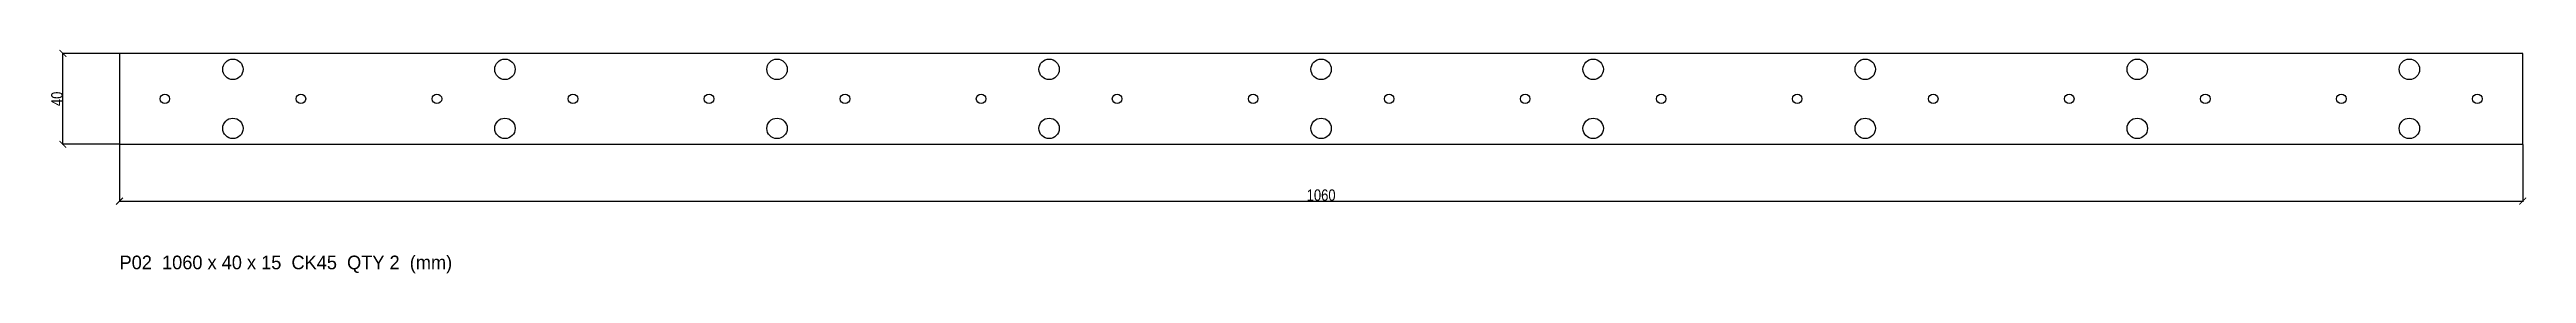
# Model space of a CAD drawing. Header units: millimetres. Extents: x -561 to 532, y -77 to 22.
import ezdxf

# ---------------------------------------------------------------- set-up
doc = ezdxf.new("R2010")
doc.units = ezdxf.units.MM
for name, color, linetype in [('CUT', 7, 'Continuous'), ('DIM', 5, 'Continuous'), ('HOLES', 1, 'Continuous'), ('TEXT', 3, 'Continuous')]:
    doc.layers.add(name, color=color, linetype=linetype)
doc.styles.add('OpenSansCondensed-Light', font='OpenSansCondensed-Light.ttf')
doc.dimstyles.new('EZDXF', dxfattribs={"dimtxt": 0.25, "dimasz": 0.175, "dimexe": 0.375, "dimexo": 0.125, "dimgap": 0.1, "dimtad": 1, "dimlfac": 100, "dimzin": 12, "dimdsep": 46, "dimtxsty": 'OpenSansCondensed-Light', "dimblk": 'ARCHTICK', "dimcen": 2.5, "dimazin": 3, "dimtfac": 0.5, "dimtmove": 2, "dimatfit": 3})

# ---------------------------------------------------------------- blocks, each defined once
blk = doc.blocks.new('_ARCHTICK')
at = {"color": 0, "linetype": 'BYBLOCK', "const_width": 0.15}
blk.add_lwpolyline([(-0.5, -0.5), (0.5, 0.5)], dxfattribs=at)

msp = doc.modelspace()

# ---------------------------------------------------------------- linework, layer by layer
at = {"layer": 'CUT'}
msp.add_lwpolyline([(-530, -20), (530, -20), (530, 20), (-530, 20)], close=True, dxfattribs=at)
at = {"layer": 'HOLES'}
for centre, radius in [((-480, 13), 4.5), ((-360, 13), 4.5), ((-240, 13), 4.5), ((-120, 13), 4.5), ((0, 13), 4.5), ((120, 13), 4.5), ((240, 13), 4.5), ((360, 13), 4.5), ((480, 13), 4.5), ((-510, 0), 2.1), ((-450, 0), 2.1), ((-390, 0), 2.1), ((-330, 0), 2.1), ((-270, 0), 2.1), ((-210, 0), 2.1), ((-150, 0), 2.1), ((-90, 0), 2.1), ((-30, 0), 2.1), ((30, 0), 2.1), ((90, 0), 2.1), ((150, 0), 2.1), ((210, 0), 2.1), ((270, 0), 2.1), ((330, 0), 2.1), ((390, 0), 2.1), ((450, 0), 2.1), ((510, 0), 2.1), ((-480, -13), 4.5), ((-360, -13), 4.5), ((-240, -13), 4.5), ((-120, -13), 4.5), ((0, -13), 4.5), ((120, -13), 4.5), ((240, -13), 4.5), ((360, -13), 4.5), ((480, -13), 4.5)]:
    msp.add_circle(centre, radius, dxfattribs=at)

# ---------------------------------------------------------------- texts
at = {"layer": 'TEXT'}
msp.add_text('P02  1060 x 40 x 15  CK45  QTY 2  (mm)', height=6, dxfattribs=at).set_placement((-530, -75))

# ---------------------------------------------------------------- dimensions: what is measured, and where the dimension line sits
at = {"layer": 'DIM'}
msp.add_linear_dim(base=(-555, -20), p1=(-530, -20), p2=(-530, 20), angle=90, dimstyle='EZDXF', override={"dimtxt": 5, "dimasz": 3, "dimdec": 1, "dimlfac": 1, "dimzin": 8}, dxfattribs=at).render()
msp.add_linear_dim(base=(-530, -45), p1=(-530, -20), p2=(530, -20), dimstyle='EZDXF', override={"dimtxt": 5, "dimasz": 3, "dimdec": 1, "dimlfac": 1, "dimzin": 8}, dxfattribs=at).render()

doc.saveas('drawing.dxf')
